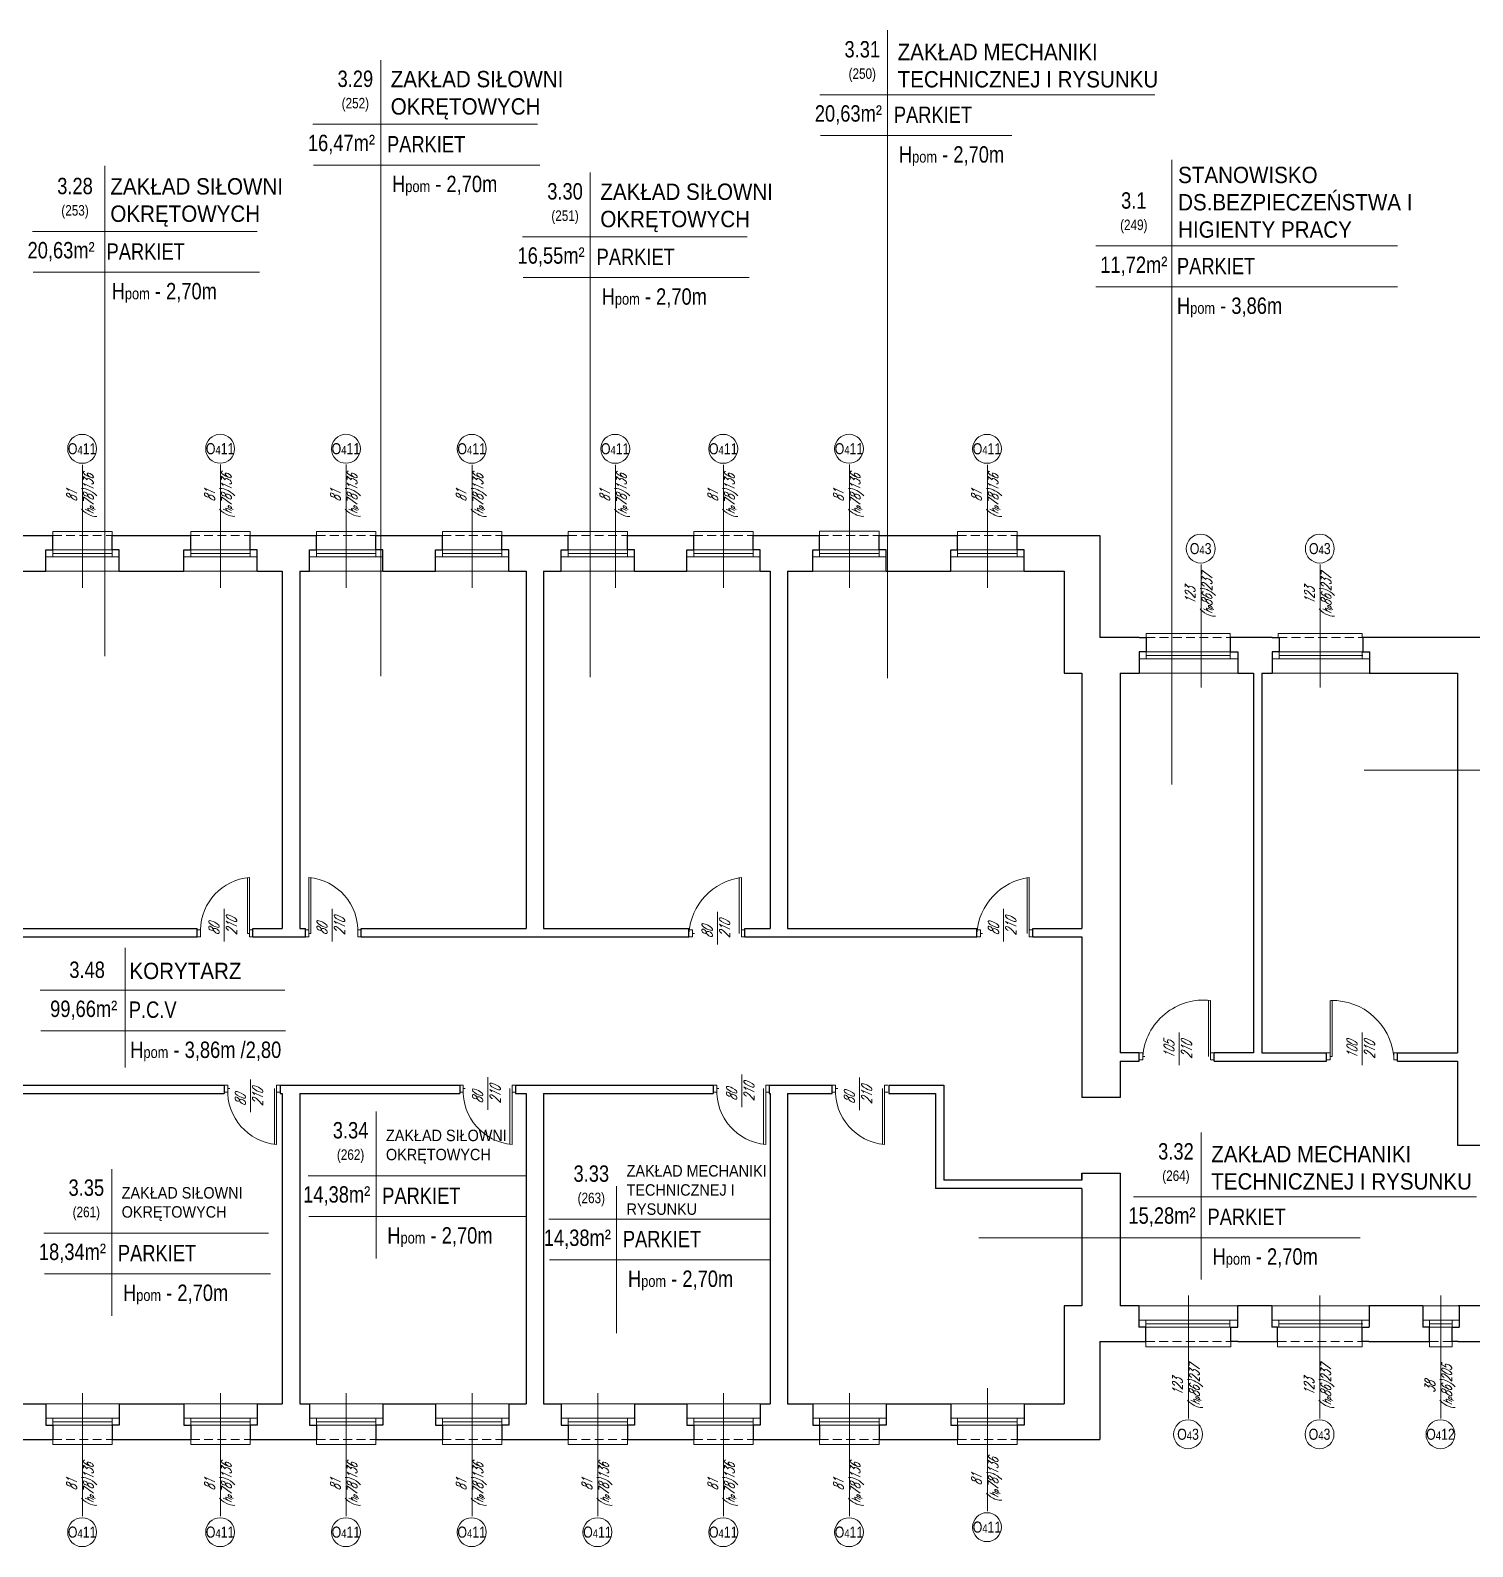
# Model space of a CAD drawing. Header units: millimetres. Extents: x -18485 to 40303, y -22087 to 35064.
# Drawn here: x 4075 to 6139, y -303 to 1866 of the extents above; entities that cross this region are included whole.
import ezdxf

# ---------------------------------------------------------------- set-up
doc = ezdxf.new("R2010")
doc.units = ezdxf.units.MM
doc.linetypes.add('DASHED', pattern=[19.05, 12.7, -6.35])
for name, color, linetype, lineweight in [('01 parter - ściany', 2, 'Continuous', 25), ('03-01_okna', 5, 'Continuous', 15), ('03_drzwi', 1, 'Continuous', 0), ('04-1_widok', 251, 'Continuous', 5), ('05-03_opis', 10, 'Continuous', 5)]:
    doc.layers.add(name, color=color, linetype=linetype, lineweight=lineweight)
doc.styles.add('ariel', font='arial.ttf', dxfattribs={"width": 0.8})
doc.styles.add('ariel_wym', font='simplex.shx', dxfattribs={"width": 0.65, "oblique": 25})

msp = doc.modelspace()

# ---------------------------------------------------------------- linework, layer by layer
at = {"layer": '01 parter - ściany'}
for p, q in [((3988.9, 1143.6), (4107.4, 1143.6)), ((4107.4, 1123.1), (4107.4, 1143.6)), ((4192.4, 1143.6), (4304.9, 1143.6)), ((4192.4, 1123.1), (4192.4, 1143.6)), ((4304.9, 1123.1), (4304.9, 1143.6)), ((4389.9, 1123.1), (4389.9, 1143.6)), ((4389.9, 1143.6), (4484.9, 1143.6)), ((4484.9, 1123.1), (4484.9, 1143.6)), ((4569.9, 1143.6), (4664.9, 1143.6)), ((4569.9, 1123.1), (4569.9, 1143.6)), ((4664.9, 1123.1), (4664.9, 1143.6)), ((4749.9, 1143.6), (4844.9, 1143.6)), ((4749.9, 1123.1), (4749.9, 1143.6)), ((4844.9, 1123.1), (4844.9, 1143.6)), ((4929.9, 1143.6), (5024.9, 1143.6)), ((4929.9, 1123.1), (4929.9, 1143.6)), ((5024.9, 1123.1), (5024.9, 1143.6)), ((5109.9, 1143.6), (5204.9, 1143.6)), ((5109.9, 1123.1), (5109.9, 1143.6)), ((5204.9, 1123.1), (5204.9, 1143.6)), ((5289.9, 1143.6), (5402.4, 1143.6)), ((5289.9, 1123.1), (5289.9, 1143.6)), ((5402.4, 1123.1), (5402.4, 1143.6)), ((5487.4, 1143.6), (5605.9, 1143.6)), ((5487.4, 1123.1), (5487.4, 1143.6)), ((5605.9, 1143.6), (5605.9, 997.6)), ((4097.4, 1092.6), (4097.4, 1123.1)), ((4097.4, 1123.1), (4107.4, 1123.1)), ((4202.4, 1123.1), (4192.4, 1123.1)), ((4202.4, 1092.6), (4202.4, 1123.1)), ((4294.9, 1092.6), (4294.9, 1123.1)), ((4294.9, 1123.1), (4304.9, 1123.1)), ((4399.9, 1123.1), (4389.9, 1123.1)), ((4399.9, 1092.6), (4399.9, 1123.1)), ((4474.9, 1092.6), (4474.9, 1123.1)), ((4474.9, 1123.1), (4484.9, 1123.1)), ((4579.9, 1123.1), (4569.9, 1123.1)), ((4579.9, 1092.6), (4579.9, 1123.1)), ((4654.9, 1092.6), (4654.9, 1123.1)), ((4654.9, 1123.1), (4664.9, 1123.1)), ((4759.9, 1123.1), (4749.9, 1123.1)), ((4759.9, 1092.6), (4759.9, 1123.1)), ((4834.9, 1092.6), (4834.9, 1123.1)), ((4834.9, 1123.1), (4844.9, 1123.1)), ((4939.9, 1123.1), (4929.9, 1123.1)), ((4939.9, 1092.6), (4939.9, 1123.1)), ((5014.9, 1092.6), (5014.9, 1123.1)), ((5014.9, 1123.1), (5024.9, 1123.1)), ((5119.9, 1123.1), (5109.9, 1123.1)), ((5119.9, 1092.6), (5119.9, 1123.1)), ((5194.9, 1092.6), (5194.9, 1123.1)), ((5194.9, 1123.1), (5204.9, 1123.1)), ((5299.9, 1123.1), (5289.9, 1123.1)), ((5299.9, 1092.6), (5299.9, 1123.1)), ((5392.4, 1092.6), (5392.4, 1123.1)), ((5392.4, 1123.1), (5402.4, 1123.1)), ((5497.4, 1123.1), (5487.4, 1123.1)), ((5497.4, 1092.6), (5497.4, 1123.1)), ((4039.9, 1092.6), (4097.4, 1092.6)), ((4202.4, 1092.6), (4294.9, 1092.6)), ((4399.9, 1092.6), (4435.9, 1092.6)), ((4435.9, 1092.6), (4435.9, 581.6)), ((4460.9, 1092.6), (4460.9, 581.6)), ((4460.9, 1092.6), (4474.9, 1092.6)), ((4579.9, 1092.6), (4654.9, 1092.6)), ((4759.9, 1092.6), (4784.9, 1092.6)), ((4784.9, 1092.6), (4784.9, 581.6)), ((4809.9, 1092.6), (4809.9, 581.6)), ((4809.9, 1092.6), (4834.9, 1092.6)), ((4939.9, 1092.6), (5014.9, 1092.6)), ((5119.9, 1092.6), (5133.9, 1092.6)), ((5133.9, 1092.6), (5133.9, 581.6)), ((5158.9, 1092.6), (5158.9, 581.6)), ((5158.9, 1092.6), (5194.9, 1092.6)), ((5299.9, 1092.6), (5392.4, 1092.6)), ((5497.4, 1092.6), (5554.9, 1092.6)), ((5554.9, 1092.6), (5554.9, 946.6)), ((5662.2, 997.6), (5605.9, 997.6)), ((5662.2, 977.1), (5662.2, 946.6)), ((5852.5, 997.6), (5803.5, 997.6)), ((5852.5, 977.1), (5852.5, 946.6)), ((6068.2, 997.6), (5991.2, 997.6)), ((5991.7, 977.1), (5991.7, 946.6)), ((6196.2, 997.6), (6068.2, 997.6)), ((5554.9, 946.6), (5579.9, 946.6)), ((5579.9, 946.6), (5579.9, 581.6)), ((5634.9, 946.6), (5662.2, 946.6)), ((5634.9, 946.6), (5634.9, 403.6)), ((5803.5, 946.6), (5825.9, 946.6)), ((5825.9, 946.6), (5825.9, 403.6)), ((5837.9, 946.6), (5837.9, 403.6)), ((5837.9, 946.6), (5852.5, 946.6)), ((5991.2, 946.6), (6068.2, 946.6)), ((6068.2, 946.6), (6117.9, 946.6)), ((6117.9, 946.6), (6117.9, 403.6)), ((4014.9, 581.6), (4313.9, 581.6)), ((4020.9, 569.6), (4313.9, 569.6)), ((4313.9, 569.6), (4313.9, 581.6)), ((4393.9, 581.6), (4435.9, 581.6)), ((4393.9, 569.6), (4393.9, 581.6)), ((4393.9, 569.6), (4468.9, 569.6)), ((4460.9, 581.6), (4468.9, 581.6)), ((4468.9, 569.6), (4468.9, 581.6)), ((4548.9, 581.6), (4784.9, 581.6)), ((4548.9, 569.6), (4548.9, 581.6)), ((4548.9, 569.6), (5017.9, 569.6)), ((4809.9, 581.6), (5017.9, 581.6)), ((5017.9, 569.6), (5017.9, 581.6)), ((5097.9, 581.6), (5133.9, 581.6)), ((5097.9, 569.6), (5097.9, 581.6)), ((5097.9, 569.6), (5429.9, 569.6)), ((5158.9, 581.6), (5429.9, 581.6)), ((5429.9, 569.6), (5429.9, 581.6)), ((5509.9, 581.6), (5579.9, 581.6)), ((5509.9, 569.6), (5509.9, 581.6)), ((5509.9, 569.6), (5579.9, 569.6)), ((5579.9, 569.6), (5579.9, 339.6)), ((5662.4, 403.6), (5634.9, 403.6)), ((5634.9, 391.6), (5662.4, 391.6)), ((5634.9, 391.6), (5634.9, 339.6)), ((5662.4, 391.6), (5662.4, 403.6)), ((5825.9, 403.6), (5769.4, 403.6)), ((5769.4, 391.6), (5769.4, 403.6)), ((5769.4, 391.6), (5930.4, 391.6)), ((5837.9, 403.6), (5930.4, 403.6)), ((5930.4, 391.6), (5930.4, 403.6)), ((6031.9, 403.6), (6117.9, 403.6)), ((6031.9, 391.6), (6031.9, 403.6)), ((6031.9, 391.6), (6117.9, 391.6)), ((6117.9, 391.6), (6117.9, 271.6)), ((3988.9, 357.6), (4352.7, 357.6)), ((4352.7, 357.6), (4352.7, 345.6)), ((4432.7, 357.6), (4689.7, 357.6)), ((4432.7, 357.6), (4432.7, 345.6)), ((4689.7, 357.6), (4689.7, 345.6)), ((4769.7, 357.6), (5052.7, 357.6)), ((4769.7, 357.6), (4769.7, 345.6)), ((5052.7, 357.6), (5052.7, 345.6)), ((5132.7, 357.6), (5222.7, 357.6)), ((5132.7, 357.6), (5132.7, 345.6)), ((5222.7, 345.6), (5222.7, 357.6)), ((5303.7, 357.6), (5382.7, 357.6)), ((5303.7, 357.6), (5303.7, 345.6)), ((5382.7, 357.6), (5382.7, 221.6)), ((4014.9, 345.6), (4352.7, 345.6)), ((4432.7, 345.6), (4435.9, 345.6)), ((4435.9, 345.6), (4435.9, -98.4)), ((4460.9, 345.6), (4689.7, 345.6)), ((4460.9, 345.6), (4460.9, -98.4)), ((4769.7, 345.6), (4784.9, 345.6)), ((4784.9, 345.6), (4784.9, -98.4)), ((4809.9, 345.6), (5052.7, 345.6)), ((4809.9, 345.6), (4809.9, -98.4)), ((5132.7, 345.6), (5133.9, 345.6)), ((5133.9, 345.6), (5133.9, -98.4)), ((5158.9, 345.6), (5159.1, 345.6)), ((5158.9, 345.6), (5222.7, 345.6)), ((5158.9, 345.6), (5158.9, -98.4)), ((5303.7, 345.6), (5370.7, 345.6)), ((5370.7, 345.6), (5370.7, 209.6)), ((5634.9, 339.6), (5579.9, 339.6)), ((6117.9, 271.6), (6345.9, 271.6)), ((5579.9, 221.6), (5382.7, 221.6)), ((5579.9, 231.6), (5579.9, 221.6)), ((5579.9, 221.6), (5579.9, 231.6)), ((5579.9, 231.6), (5634.9, 231.6)), ((5634.9, 231.6), (5634.9, 41.6)), ((5579.9, 209.6), (5370.7, 209.6)), ((5579.9, 209.6), (5579.9, 41.6)), ((5554.9, 41.6), (5554.9, -98.4)), ((5579.9, 41.6), (5554.9, 41.6)), ((5661.9, 41.6), (5634.9, 41.6)), ((5661.9, 41.6), (5661.9, 11.1)), ((5852.2, 41.6), (5803.2, 41.6)), ((5852.2, 41.6), (5852.2, 11.1)), ((6067.9, 41.6), (5990.9, 41.6)), ((5991.4, 41.6), (5991.4, 11.1)), ((6067.9, 41.6), (6067.9, 11.1)), ((6195.9, 41.6), (6118.9, 41.6)), ((6119.9, 41.6), (6119.9, 11.1)), ((5605.9, -9.4), (5661.9, -9.4)), ((5605.9, -9.4), (5605.9, -149.4)), ((5803.2, -9.4), (5852.2, -9.4)), ((5990.9, -9.4), (6067.9, -9.4)), ((6118.9, -9.4), (6195.9, -9.4)), ((4039.9, -98.4), (4097.4, -98.4)), ((4097.4, -98.4), (4097.4, -128.9)), ((4202.4, -98.4), (4294.9, -98.4)), ((4202.4, -98.4), (4202.4, -128.9)), ((4294.9, -98.4), (4294.9, -128.9)), ((4399.9, -98.4), (4399.9, -128.9)), ((4399.9, -98.4), (4435.9, -98.4)), ((4460.9, -98.4), (4474.9, -98.4)), ((4474.9, -98.4), (4474.9, -128.9)), ((4579.9, -98.4), (4654.9, -98.4)), ((4579.9, -98.4), (4579.9, -128.9)), ((4654.9, -98.4), (4654.9, -128.9)), ((4759.9, -98.4), (4784.9, -98.4)), ((4759.9, -98.4), (4759.9, -128.9)), ((4809.9, -98.4), (4834.9, -98.4)), ((4834.9, -98.4), (4834.9, -128.9)), ((4939.9, -98.4), (5014.9, -98.4)), ((4939.9, -98.4), (4939.9, -128.9)), ((5014.9, -98.4), (5014.9, -128.9)), ((5119.9, -98.4), (5133.9, -98.4)), ((5119.9, -98.4), (5119.9, -128.9)), ((5158.9, -98.4), (5194.9, -98.4)), ((5194.9, -98.4), (5194.9, -128.9)), ((5299.9, -98.4), (5392.4, -98.4)), ((5299.9, -98.4), (5299.9, -128.9)), ((5392.4, -98.4), (5392.4, -128.9)), ((5497.4, -98.4), (5554.9, -98.4)), ((5497.4, -98.4), (5497.4, -128.9)), ((4097.4, -128.9), (4107.4, -128.9)), ((4107.4, -128.9), (4107.4, -149.4)), ((4202.4, -128.9), (4192.4, -128.9)), ((4192.4, -128.9), (4192.4, -149.4)), ((4294.9, -128.9), (4304.9, -128.9)), ((4304.9, -128.9), (4304.9, -149.4)), ((4399.9, -128.9), (4389.9, -128.9)), ((4389.9, -128.9), (4389.9, -149.4)), ((4474.9, -128.9), (4484.9, -128.9)), ((4484.9, -128.9), (4484.9, -149.4)), ((4579.9, -128.9), (4569.9, -128.9)), ((4569.9, -128.9), (4569.9, -149.4)), ((4654.9, -128.9), (4664.9, -128.9)), ((4664.9, -128.9), (4664.9, -149.4)), ((4759.9, -128.9), (4749.9, -128.9)), ((4749.9, -128.9), (4749.9, -149.4)), ((4834.9, -128.9), (4844.9, -128.9)), ((4844.9, -128.9), (4844.9, -149.4)), ((4939.9, -128.9), (4929.9, -128.9)), ((4929.9, -128.9), (4929.9, -149.4)), ((5014.9, -128.9), (5024.9, -128.9)), ((5024.9, -128.9), (5024.9, -149.4)), ((5119.9, -128.9), (5109.9, -128.9)), ((5109.9, -128.9), (5109.9, -149.4)), ((5194.9, -128.9), (5204.9, -128.9)), ((5204.9, -128.9), (5204.9, -149.4)), ((5299.9, -128.9), (5289.9, -128.9)), ((5289.9, -128.9), (5289.9, -149.4)), ((5392.4, -128.9), (5402.4, -128.9)), ((5402.4, -128.9), (5402.4, -149.4)), ((5497.4, -128.9), (5487.4, -128.9)), ((5487.4, -128.9), (5487.4, -149.4)), ((3988.9, -149.4), (4107.4, -149.4)), ((4192.4, -149.4), (4304.9, -149.4)), ((4389.9, -149.4), (4484.9, -149.4)), ((4569.9, -149.4), (4664.9, -149.4)), ((4749.9, -149.4), (4844.9, -149.4)), ((4929.9, -149.4), (5024.9, -149.4)), ((5109.9, -149.4), (5204.9, -149.4)), ((5289.9, -149.4), (5402.4, -149.4)), ((5487.4, -149.4), (5605.9, -149.4))]:
    msp.add_line(p, q, dxfattribs=at)
for points in [[(5662.2, 997.6), (5672.2, 997.6), (5672.2, 977.1), (5662.2, 977.1)], [(5803.5, 997.6), (5792.2, 997.6), (5792.2, 977.1), (5803.5, 977.1), (5803.5, 946.6)], [(5852.5, 997.6), (5862.5, 997.6), (5862.5, 977.1), (5852.5, 977.1)], [(5992.5, 997.6), (5982.5, 997.6), (5982.5, 977.1), (5992.5, 977.1)], [(5803.2, -9.4), (5793.2, -9.4), (5793.2, 11.1), (5803.2, 11.1), (5803.2, 41.6)], [(5661.9, -9.4), (5671.9, -9.4), (5671.9, 11.1), (5661.9, 11.1)], [(5852.2, -9.4), (5860.1, -9.4), (5860.1, 11.1), (5852.2, 11.1)], [(5990.9, -9.4), (5981.4, -9.4), (5981.4, 11.1), (5990.9, 11.1)], [(6067.9, -9.4), (6077.9, -9.4), (6077.9, 11.1), (6067.9, 11.1)], [(6118.9, -9.4), (6109.9, -9.4), (6109.9, 11.1), (6119.9, 11.1)]]:
    msp.add_lwpolyline(points, dxfattribs=at)
at = {"layer": '03-01_okna', "linetype": 'DASHED'}
for p, q in [((4107.4, 1143.6), (4192.4, 1143.6)), ((4304.9, 1143.6), (4389.9, 1143.6)), ((4484.9, 1143.6), (4569.9, 1143.6)), ((4664.9, 1143.6), (4749.9, 1143.6)), ((4844.9, 1143.6), (4929.9, 1143.6)), ((5024.9, 1143.6), (5109.9, 1143.6)), ((5204.9, 1143.7), (5289.9, 1143.7)), ((5402.4, 1143.6), (5487.4, 1143.6)), ((5672.2, 997.6), (5792.2, 997.6)), ((5861.2, 997.6), (5981.2, 997.6)), ((5671.9, -9.4), (5793.2, -9.4)), ((5860.1, -9.4), (5981.4, -9.4)), ((6077.9, -9.4), (6109.9, -9.4)), ((4107.4, -149.4), (4192.4, -149.4)), ((4304.9, -149.4), (4389.9, -149.4)), ((4484.9, -149.4), (4569.9, -149.4)), ((4664.9, -149.4), (4749.9, -149.4)), ((4844.9, -149.4), (4929.9, -149.4)), ((5024.9, -149.4), (5109.9, -149.4)), ((5204.9, -149.4), (5289.9, -149.4)), ((5402.4, -149.4), (5487.4, -149.4))]:
    msp.add_line(p, q, dxfattribs=at)
at = {"layer": '03-01_okna', "linetype": 'Continuous', "lineweight": 0}
for p, q in [((4097.4, 1123.1), (4202.4, 1123.1)), ((4097.4, 1113.1), (4202.4, 1113.1)), ((4107.4, 1113.1), (4107.4, 1123.1)), ((4107.4, 1118.1), (4192.4, 1118.1)), ((4192.4, 1113.1), (4192.4, 1123.1)), ((4294.9, 1123.1), (4392.4, 1123.1)), ((4294.9, 1123.1), (4399.9, 1123.1)), ((4294.9, 1113.1), (4399.9, 1113.1)), ((4304.9, 1113.1), (4304.9, 1123.1)), ((4304.9, 1118.1), (4389.9, 1118.1)), ((4389.9, 1113.1), (4389.9, 1123.1)), ((4474.9, 1123.1), (4572.4, 1123.1)), ((4474.9, 1123.1), (4579.9, 1123.1)), ((4474.9, 1113.1), (4579.9, 1113.1)), ((4484.9, 1113.1), (4484.9, 1123.1)), ((4484.9, 1118.1), (4569.9, 1118.1)), ((4569.9, 1113.1), (4569.9, 1123.1)), ((4654.9, 1123.1), (4752.4, 1123.1)), ((4654.9, 1123.1), (4759.9, 1123.1)), ((4654.9, 1113.1), (4759.9, 1113.1)), ((4664.9, 1113.1), (4664.9, 1123.1)), ((4664.9, 1118.1), (4749.9, 1118.1)), ((4749.9, 1113.1), (4749.9, 1123.1)), ((4834.9, 1123.1), (4932.4, 1123.1)), ((4834.9, 1123.1), (4939.9, 1123.1)), ((4834.9, 1113.1), (4939.9, 1113.1)), ((4844.9, 1113.1), (4844.9, 1123.1)), ((4844.9, 1118.1), (4929.9, 1118.1)), ((4929.9, 1113.1), (4929.9, 1123.1)), ((5014.9, 1123.1), (5112.4, 1123.1)), ((5014.9, 1123.1), (5119.9, 1123.1)), ((5014.9, 1113.1), (5119.9, 1113.1)), ((5024.9, 1113.1), (5024.9, 1123.1)), ((5024.9, 1118.1), (5109.9, 1118.1)), ((5109.9, 1113.1), (5109.9, 1123.1)), ((5194.9, 1123.1), (5299.9, 1123.2)), ((5194.9, 1113.1), (5299.9, 1113.1)), ((5204.9, 1113.1), (5204.9, 1123.1)), ((5204.9, 1118.1), (5289.9, 1118.1)), ((5289.9, 1113.1), (5289.9, 1123.1)), ((5392.4, 1123.1), (5497.4, 1123.1)), ((5392.4, 1113.1), (5497.4, 1113.1)), ((5402.4, 1113.1), (5402.4, 1123.1)), ((5402.4, 1118.1), (5487.4, 1118.1)), ((5487.4, 1113.1), (5487.4, 1123.1)), ((5662.2, 977.1), (5803.5, 977.1)), ((5672.2, 967.1), (5672.2, 977.1)), ((5792.2, 967.1), (5792.2, 977.1)), ((5852.5, 977.1), (5991.7, 977.1)), ((5862.5, 967.1), (5862.5, 977.1)), ((5981.2, 967.1), (5981.2, 977.1)), ((5662.2, 967.1), (5803.5, 967.1)), ((5662.2, 967.1), (5672.2, 967.1)), ((5672.2, 972.1), (5792.2, 972.1)), ((5802.2, 967.1), (5792.2, 967.1)), ((5852.5, 967.1), (5991.7, 967.1)), ((5852.5, 967.1), (5862.5, 967.1)), ((5862.5, 972.1), (5982.5, 972.1)), ((5991.2, 967.1), (5981.2, 967.1)), ((5661.9, 21.1), (5803.2, 21.1)), ((5661.9, 11.1), (5803.2, 11.1)), ((5661.9, 11.1), (5671.9, 11.1)), ((5671.9, 11.1), (5671.9, 21.1)), ((5671.9, 16.1), (5791.9, 16.1)), ((5791.9, 11.1), (5791.9, 21.1)), ((5801.9, 11.1), (5791.9, 11.1)), ((5852.2, 21.1), (5991.4, 21.1)), ((5852.2, 11.1), (5991.4, 11.1)), ((5852.2, 11.1), (5862.2, 11.1)), ((5862.2, 11.1), (5862.2, 21.1)), ((5862.2, 16.1), (5982.2, 16.1)), ((5980.9, 11.1), (5980.9, 21.1)), ((5990.9, 11.1), (5980.9, 11.1)), ((6067.9, 21.1), (6119.9, 21.1)), ((6067.9, 11.1), (6119.9, 11.1)), ((6067.9, 11.1), (6077.9, 11.1)), ((6077.9, 11.1), (6077.9, 21.1)), ((6077.9, 16.1), (6109.9, 16.1)), ((6109.9, 11.1), (6109.9, 21.1)), ((6119.9, 11.1), (6109.9, 11.1)), ((5497.4, -98.4), (5392.4, -98.4)), ((4097.4, -118.9), (4202.4, -118.9)), ((4097.4, -128.9), (4194.9, -128.9)), ((4097.4, -128.9), (4202.4, -128.9)), ((4107.4, -118.9), (4107.4, -128.9)), ((4107.4, -123.9), (4192.4, -123.9)), ((4192.4, -118.9), (4192.4, -128.9)), ((4294.9, -118.9), (4399.9, -118.9)), ((4294.9, -128.9), (4392.4, -128.9)), ((4294.9, -128.9), (4399.9, -128.9)), ((4304.9, -118.9), (4304.9, -128.9)), ((4304.9, -123.9), (4389.9, -123.9)), ((4389.9, -118.9), (4389.9, -128.9)), ((4474.9, -118.9), (4579.9, -118.9)), ((4474.9, -128.9), (4572.4, -128.9)), ((4474.9, -128.9), (4579.9, -128.9)), ((4484.9, -118.9), (4484.9, -128.9)), ((4484.9, -123.9), (4569.9, -123.9)), ((4569.9, -118.9), (4569.9, -128.9)), ((4654.9, -118.9), (4759.9, -118.9)), ((4654.9, -128.9), (4752.4, -128.9)), ((4654.9, -128.9), (4759.9, -128.9)), ((4664.9, -118.9), (4664.9, -128.9)), ((4664.9, -123.9), (4749.9, -123.9)), ((4749.9, -118.9), (4749.9, -128.9)), ((4834.9, -118.9), (4939.9, -118.9)), ((4834.9, -128.9), (4932.4, -128.9)), ((4834.9, -128.9), (4939.9, -128.9)), ((4844.9, -118.9), (4844.9, -128.9)), ((4844.9, -123.9), (4929.9, -123.9)), ((4929.9, -118.9), (4929.9, -128.9)), ((5014.9, -118.9), (5119.9, -118.9)), ((5014.9, -128.9), (5112.4, -128.9)), ((5014.9, -128.9), (5119.9, -128.9)), ((5024.9, -118.9), (5024.9, -128.9)), ((5024.9, -123.9), (5109.9, -123.9)), ((5109.9, -118.9), (5109.9, -128.9)), ((5194.9, -118.9), (5299.9, -118.9)), ((5194.9, -128.9), (5292.4, -128.9)), ((5194.9, -128.9), (5299.9, -128.9)), ((5204.9, -118.9), (5204.9, -128.9)), ((5204.9, -123.9), (5289.9, -123.9)), ((5289.9, -118.9), (5289.9, -128.9)), ((5392.4, -118.9), (5497.4, -118.9)), ((5392.4, -128.9), (5489.9, -128.9)), ((5392.4, -128.9), (5497.4, -128.9)), ((5402.4, -118.9), (5402.4, -128.9)), ((5402.4, -123.9), (5487.4, -123.9)), ((5487.4, -118.9), (5487.4, -128.9))]:
    msp.add_line(p, q, dxfattribs=at)
for points in [[(5289.9, 1143.7), (5289.9, 1149.7), (5204.9, 1149.7), (5204.9, 1143.7)], [(4192.4, 1143.6), (4192.4, 1149.6), (4107.4, 1149.6), (4107.4, 1143.6)], [(4389.9, 1143.6), (4389.9, 1149.6), (4304.9, 1149.6), (4304.9, 1143.6)], [(4569.9, 1143.6), (4569.9, 1149.6), (4484.9, 1149.6), (4484.9, 1143.6)], [(4749.9, 1143.6), (4749.9, 1149.6), (4664.9, 1149.6), (4664.9, 1143.6)], [(4929.9, 1143.6), (4929.9, 1149.6), (4844.9, 1149.6), (4844.9, 1143.6)], [(5109.9, 1143.6), (5109.9, 1149.6), (5024.9, 1149.6), (5024.9, 1143.6)], [(5487.4, 1143.6), (5487.4, 1149.6), (5402.4, 1149.6), (5402.4, 1143.6)], [(5792.2, 997.6), (5792.2, 1003.6), (5672.2, 1003.6), (5672.2, 997.6)], [(5981.2, 997.6), (5981.2, 1003.6), (5861.2, 1003.6), (5861.2, 997.6)], [(5671.9, -9.4), (5671.9, -16.7), (5793.2, -16.7), (5793.2, -9.4)], [(5860.1, -9.4), (5860.1, -16.7), (5981.4, -16.7), (5981.4, -9.4)], [(6077.9, -9.4), (6077.9, -16.7), (6109.9, -16.7), (6109.9, -9.4)], [(4107.4, -149.4), (4107.4, -156.7), (4192.4, -156.7), (4192.4, -149.4)], [(4304.9, -149.4), (4304.9, -156.7), (4389.9, -156.7), (4389.9, -149.4)], [(4484.9, -149.4), (4484.9, -156.7), (4569.9, -156.7), (4569.9, -149.4)], [(4664.9, -149.4), (4664.9, -156.7), (4749.9, -156.7), (4749.9, -149.4)], [(4844.9, -149.4), (4844.9, -156.7), (4929.9, -156.7), (4929.9, -149.4)], [(5024.9, -149.4), (5024.9, -156.7), (5109.9, -156.7), (5109.9, -149.4)], [(5204.9, -149.4), (5204.9, -156.7), (5289.9, -156.7), (5289.9, -149.4)], [(5402.4, -149.4), (5402.4, -156.7), (5487.4, -156.7), (5487.4, -149.4)]]:
    msp.add_lwpolyline(points, dxfattribs=at)
at = {"layer": '03_drzwi'}
for p, q in [((4385.9, 574.6), (4385.9, 654.6)), ((4388.9, 574.6), (4388.9, 654.6)), ((4388.9, 574.6), (4388.9, 654.6)), ((4473.9, 574.6), (4473.9, 654.6)), ((4476.9, 574.6), (4476.8, 654.6)), ((5089.9, 574.6), (5089.9, 654.6)), ((5092.9, 574.6), (5092.9, 654.6)), ((5092.9, 574.6), (5092.9, 654.6)), ((5501.9, 574.6), (5501.9, 654.6)), ((5504.9, 574.6), (5504.9, 654.6)), ((5504.9, 574.6), (5504.9, 654.6)), ((4352.8, 563), (4352.8, 609.7)), ((4507.4, 563), (4507.4, 609.7)), ((5468.2, 562.9), (5468.2, 609.5)), ((5058.7, 558.8), (5058.7, 605.4)), ((4318.9, 579.6), (4313.9, 579.6)), ((4313.9, 569.6), (4318.9, 569.6)), ((4318.9, 569.6), (4318.9, 579.6)), ((4388.9, 574.6), (4385.9, 574.6)), ((4393.9, 579.6), (4388.9, 579.6)), ((4388.9, 579.6), (4388.9, 569.6)), ((4388.9, 569.6), (4393.9, 569.6)), ((4473.9, 579.6), (4468.9, 579.6)), ((4468.9, 569.6), (4473.9, 569.6)), ((4473.9, 569.6), (4473.9, 579.6)), ((4476.9, 574.6), (4473.9, 574.6)), ((4548.9, 579.6), (4543.9, 579.6)), ((4543.9, 579.6), (4543.9, 569.6)), ((4543.9, 569.6), (4548.9, 569.6)), ((5022.9, 579.6), (5017.9, 579.6)), ((5017.9, 569.6), (5022.9, 569.6)), ((5022.9, 569.6), (5022.9, 579.6)), ((5025.9, 574.6), (5022.9, 574.6)), ((5097.9, 579.6), (5092.9, 579.6)), ((5092.9, 579.6), (5092.9, 569.6)), ((5092.9, 569.6), (5097.9, 569.6)), ((5434.9, 579.6), (5429.9, 579.6)), ((5429.9, 569.6), (5434.9, 569.6)), ((5434.9, 569.6), (5434.9, 579.6)), ((5437.9, 574.6), (5434.9, 574.6)), ((5509.9, 579.6), (5504.9, 579.6)), ((5504.9, 579.6), (5504.9, 569.6)), ((5504.9, 569.6), (5509.9, 569.6)), ((5761.4, 398.6), (5761.4, 478.6)), ((5764.4, 398.6), (5764.4, 478.6)), ((5764.4, 398.6), (5764.4, 478.6)), ((5935.4, 398.6), (5935.4, 478.6)), ((5935.4, 398.6), (5935.4, 478.6)), ((5938.4, 398.6), (5938.4, 478.6)), ((5719.6, 386.2), (5719.6, 432.9)), ((5981.4, 386.2), (5981.4, 432.9)), ((5667.4, 403.6), (5662.4, 403.6)), ((5662.4, 393.6), (5667.4, 393.6)), ((5667.4, 393.6), (5667.4, 403.6)), ((5670.4, 398.6), (5667.4, 398.6)), ((5769.4, 403.6), (5764.4, 403.6)), ((5764.4, 403.6), (5764.4, 393.6)), ((5764.4, 393.6), (5769.4, 393.6)), ((5935.4, 403.6), (5930.4, 403.6)), ((5930.4, 393.6), (5935.4, 393.6)), ((5935.4, 393.6), (5935.4, 403.6)), ((5938.4, 398.6), (5935.4, 398.6)), ((6031.9, 403.6), (6026.5, 403.6)), ((6026.5, 403.6), (6026.5, 393.6)), ((6026.5, 393.6), (6031.9, 393.6)), ((4730, 322.3), (4730, 368.9)), ((5093.6, 326), (5093.6, 372.6)), ((4352.7, 357.6), (4357.7, 357.6)), ((4357.7, 347.6), (4352.7, 347.6)), ((4357.7, 357.6), (4357.7, 347.6)), ((4360.7, 352.6), (4357.7, 352.6)), ((4390.3, 318.7), (4390.3, 365.4)), ((4424.7, 352.6), (4424.7, 272.6)), ((4427.7, 347.6), (4427.7, 357.6)), ((4427.7, 357.6), (4432.7, 357.6)), ((4427.7, 352.6), (4427.7, 272.6)), ((4427.7, 352.6), (4427.7, 272.6)), ((4432.7, 347.6), (4427.7, 347.6)), ((4689.7, 357.6), (4694.7, 357.6)), ((4694.7, 347.6), (4689.7, 347.6)), ((4694.7, 357.6), (4694.7, 347.6)), ((4697.7, 352.6), (4694.7, 352.6)), ((4761.7, 352.6), (4761.7, 272.6)), ((4764.7, 347.6), (4764.7, 357.6)), ((4764.7, 357.6), (4769.7, 357.6)), ((4764.7, 352.6), (4764.7, 272.6)), ((4764.7, 352.6), (4764.7, 272.6)), ((4769.7, 347.6), (4764.7, 347.6)), ((5052.7, 357.6), (5057.7, 357.6)), ((5057.7, 347.6), (5052.7, 347.6)), ((5057.7, 357.6), (5057.7, 347.6)), ((5060.7, 352.6), (5057.7, 352.6)), ((5124.7, 352.6), (5124.7, 272.6)), ((5127.7, 347.6), (5127.7, 357.6)), ((5127.7, 357.6), (5132.7, 357.6)), ((5127.7, 352.6), (5127.7, 272.6)), ((5127.7, 352.6), (5127.7, 272.6)), ((5132.7, 347.6), (5127.7, 347.6)), ((5222.7, 357.6), (5227.7, 357.6)), ((5227.7, 347.6), (5222.7, 347.6)), ((5227.7, 357.6), (5227.7, 347.6)), ((5230.7, 352.6), (5227.7, 352.6)), ((5262, 321.6), (5262, 368.2)), ((5294.7, 352.6), (5294.7, 272.6)), ((5297.7, 347.6), (5297.7, 357.6)), ((5297.7, 357.6), (5302.7, 357.6)), ((5297.7, 352.6), (5297.7, 272.6)), ((5297.7, 352.6), (5297.7, 272.6)), ((5302.7, 347.6), (5297.7, 347.6))]:
    msp.add_line(p, q, dxfattribs=at)
for centre, radius, start, end in [((4395.6, 578.2), 76.8, 95.037, 178.9128), ((4467.1, 578), 76.9, 357.4467, 84.9251), ((5104.6, 568.4), 87, 97.7707, 175.9245), ((5516.6, 568.4), 87, 97.7707, 175.9245), ((5754.5, 391.8), 87.4, 83.5022, 175.5255), ((5938.4, 390.1), 88.5, 5.5165, 91.3727), ((4434.5, 349.2), 76.9, 177.4467, 264.9251), ((4771.5, 349.2), 76.9, 177.4467, 264.9251), ((5134.5, 349.2), 76.9, 177.4467, 264.9251), ((5304.5, 349.2), 76.9, 177.4467, 264.9251)]:
    msp.add_arc(centre, radius, start, end, dxfattribs=at)
at = {"layer": '04-1_widok'}
for p, q in [((4202.4, 1092.6), (4097.4, 1092.6)), ((4399.9, 1092.6), (4294.9, 1092.6)), ((4579.9, 1092.6), (4474.9, 1092.6)), ((4759.9, 1092.6), (4654.9, 1092.6)), ((4939.9, 1092.6), (4834.9, 1092.6)), ((5119.9, 1092.6), (5014.9, 1092.6)), ((5299.9, 1092.6), (5194.9, 1092.6)), ((5497.4, 1092.6), (5392.4, 1092.6)), ((5662.2, 946.6), (5803.5, 946.6)), ((5851.2, 946.6), (5991.2, 946.6)), ((5661.9, 41.6), (5803.2, 41.6)), ((5850.9, 41.6), (5990.9, 41.6)), ((6067.9, 41.6), (6119.9, 41.6)), ((4202.4, -98.4), (4097.4, -98.4)), ((4399.9, -98.4), (4294.9, -98.4)), ((4579.9, -98.4), (4474.9, -98.4)), ((4759.9, -98.4), (4654.9, -98.4)), ((4939.9, -98.4), (4834.9, -98.4)), ((5119.9, -98.4), (5014.9, -98.4)), ((5299.9, -98.4), (5194.9, -98.4))]:
    msp.add_line(p, q, dxfattribs=at)
at = {"layer": '05-03_opis'}
for p, q in [((5302, 1866.4), (5302, 939.8)), ((4577, 1823.7), (4577, 942.6)), ((5205.1, 1774.2), (5684.4, 1774.2)), ((4479.7, 1732), (4801.3, 1732)), ((5205.9, 1715.9), (5479.9, 1715.9)), ((4182.1, 1672.5), (4182.1, 971)), ((4480.4, 1673.7), (4804.2, 1673.7)), ((5709, 1681.3), (5709, 787.4)), ((4876.5, 1663.1), (4876.5, 940.9)), ((4078.4, 1578.6), (4400.1, 1578.6)), ((4779.7, 1571), (5101.3, 1571)), ((5600, 1557.9), (6031.7, 1557.9)), ((4079.2, 1520.2), (4403, 1520.2)), ((4780.4, 1512.6), (5104.2, 1512.6)), ((5600, 1499.5), (6031.7, 1499.5)), ((5984, 808.2), (6623.7, 808.2)), ((4211, 554.1), (4211, 382.9)), ((4089.2, 493.4), (4439.3, 493.4)), ((4090.3, 435), (4440.4, 435)), ((4570.2, 319.6), (4570.2, 109.4)), ((5750.8, 289.8), (5750.8, 79.7)), ((4191.9, 237.5), (4191.9, 27.3)), ((4472.8, 227.9), (4784.9, 227.9)), ((4914.1, 213), (4914.1, 2.8)), ((5654, 197.7), (6145.1, 197.7)), ((4473.6, 169.5), (4784.9, 169.5)), ((4817.3, 165.9), (5133.9, 165.9)), ((4094.6, 145.8), (4416.3, 145.8)), ((5432.6, 139.3), (5978.5, 139.3)), ((4095.4, 87.4), (4419.2, 87.4)), ((4818.1, 107.6), (5133.9, 107.6))]:
    msp.add_line(p, q, dxfattribs=at)
at = {"layer": '05-03_opis', "lineweight": 0}
for p, q in [((4149.9, 1069), (4149.9, 1245)), ((4347.4, 1069.1), (4347.4, 1245.1)), ((4527.4, 1069.1), (4527.4, 1245.1)), ((4707.4, 1069), (4707.4, 1245)), ((4912.8, 1069), (4912.8, 1245)), ((5067.4, 1069), (5067.4, 1245)), ((5247.4, 1069.1), (5247.4, 1245.1)), ((5444.9, 1069), (5444.9, 1245)), ((5750.7, 926.2), (5750.7, 1102.2)), ((5921.2, 926.2), (5921.2, 1102.2)), ((5732.6, 56.7), (5732.6, -119.3)), ((5920.8, 56.7), (5920.8, -119.3)), ((6093.9, 56.7), (6093.9, -119.3)), ((4149.9, -83.3), (4149.9, -259.3)), ((4347.4, -83.3), (4347.4, -259.3)), ((4527.4, -83.3), (4527.4, -259.3)), ((4707.4, -83.3), (4707.4, -259.3)), ((4887.4, -83.3), (4887.4, -259.3)), ((5067.4, -83.3), (5067.4, -259.3)), ((5247.4, -83.3), (5247.4, -259.3)), ((5444.9, -76.1), (5444.9, -252.1))]:
    msp.add_line(p, q, dxfattribs=at)
for centre in [(4149.4, 1267.7), (4346.9, 1267.8), (4526.9, 1267.8), (4706.9, 1267.7), (4912.3, 1267.7), (5066.9, 1267.7), (5246.9, 1267.8), (5444.4, 1267.7), (5750.2, 1124.9), (5920.7, 1124.9), (5732.1, -142), (5920.3, -142), (6093.4, -142), (5444.4, -274.8), (4149.4, -282), (4346.9, -282), (4526.9, -282), (4706.9, -282), (4886.9, -282), (5066.9, -282), (5246.9, -282)]:
    msp.add_circle(centre, 20.7, dxfattribs=at)

# ---------------------------------------------------------------- texts
at = {"layer": '03_drzwi', "char_height": 15, "width": 160.59, "attachment_point": 7, "rotation": 90, "style": 'ariel_wym'}
for s, insert in [('80\\P210', (4370.7, 572)), ('80\\P210', (4525.3, 572)), ('80\\P210', (5076.5, 567.7)), ('80\\P210', (5486.1, 571.8)), ('105\\P210', (5737.5, 395.2)), ('100\\P210', (5999.3, 395.2)), ('80\\P210', (4408.2, 327.6)), ('80\\P210', (4747.9, 331.2)), ('80\\P210', (5111.4, 334.9)), ('80\\P210', (5279.8, 330.5))]:
    msp.add_mtext(s, dxfattribs=dict(at, insert=insert))
at = {"layer": '05-03_opis', "style": 'ariel'}
for s, insert, char_height, width, attachment_point in [('{\\fArial|b0|i0|c238|p34;3.31\\P\\H0.6404x;(250)}', (5265.9, 1821.7), 23.423, 108.913, 5), ('\\W0.9;{\\fArial|b0|i0|c238|p34;ZAKŁAD MECHANIKI TECHNICZNEJ I RYSUNKU}', (5316.5, 1815.7), 23.423, 457.277, 4), ('{\\fArial|b0|i0|c238|p34;3.29\\P\\H0.6404x;(252)}', (4540.4, 1779.5), 23.423, 108.913, 5), ('\\W0.9;{\\fArial|b0|i0|c238|p34;ZAKŁAD SIŁOWNI\\POKRĘTOWYCH}', (4591, 1773.5), 23.423, 356.637, 4), ('{\\fArial|b0|i0|c238|p34;20,63m²}', (5246, 1745.3), 23.423, 108.913, 5), ('{\\fArial|b0|i0|c238|p34;PARKIET}', (5311.1, 1745.6), 23.423, 322.789, 4), ('{\\fArial|b0|i0|c238|p34;16,47m²}', (4520.5, 1703.1), 23.423, 108.913, 5), ('{\\fArial|b0|i0|c238|p34;PARKIET}', (4585.7, 1703.4), 23.423, 322.789, 4), ('{\\fArial|b0|i0|c238|p34; H\\H0.7x;pom\\H1.429x; - 2,70m}', (5311.1, 1686.4), 23.423, 322.789, 4), ('\\W0.9;{\\fArial|b0|i0|c238|p34;STANOWISKO DS.BEZPIECZEŃSTWA I HIGIENTY PRACY}', (5717.9, 1620.3), 23.423, 356.637, 4), ('{\\fArial|b0|i0|c238|p34;3.28\\P\\H0.6404x;(253)}', (4139.2, 1626.1), 23.423, 108.913, 5), ('\\W0.9;{\\fArial|b0|i0|c238|p34;ZAKŁAD SIŁOWNI\\POKRĘTOWYCH}', (4189.8, 1620.1), 23.423, 356.637, 4), ('{\\fArial|b0|i0|c238|p34; H\\H0.7x;pom\\H1.429x; - 2,70m}', (4585.7, 1644.2), 23.423, 322.789, 4), ('{\\fArial|b0|i0|c238|p34;3.30\\P\\H0.6404x;(251)}', (4840.5, 1618.5), 23.423, 108.913, 5), ('\\W0.9;{\\fArial|b0|i0|c238|p34;ZAKŁAD SIŁOWNI\\POKRĘTOWYCH}', (4891, 1612.4), 23.423, 356.637, 4), ('{\\fArial|b0|i0|c238|p34;3.1\\P\\H0.6404x;(249)}', (5654.5, 1605.4), 23.423, 108.913, 5), ('{\\fArial|b0|i0|c238|p34;20,63m²}', (4119.3, 1549.7), 23.423, 108.913, 5), ('{\\fArial|b0|i0|c238|p34;PARKIET}', (4184.4, 1550), 23.423, 322.789, 4), ('{\\fArial|b0|i0|c238|p34;16,55m²}', (4820.5, 1542.1), 23.423, 108.913, 5), ('{\\fArial|b0|i0|c238|p34;PARKIET}', (4885.7, 1542.3), 23.423, 322.789, 4), ('{\\fArial|b0|i0|c238|p34;11,72m²}', (5654.5, 1528.9), 23.423, 108.913, 5), (' PARKIET', (5709, 1529.2), 23.42, 322.789, 4), ('{\\fArial|b0|i0|c238|p34; H\\H0.7x;pom\\H1.429x; - 2,70m}', (4184.4, 1490.8), 23.423, 322.789, 4), ('{\\fArial|b0|i0|c238|p34; H\\H0.7x;pom\\H1.429x; - 2,70m}', (4885.7, 1483.1), 23.423, 322.789, 4), ('{\\fArial|b0|i0|c238|p34; H\\H0.7x;pom\\H1.429x; - 3,86m}', (5709, 1470), 23.423, 322.789, 4), ('{\\fArial|b0|i0|c238|p34;3.48}', (4156.5, 522.4), 23.423, 108.913, 5), ('\\W0.9;{\\fArial|b0|i0|c238|p34;KORYTARZ}', (4217.1, 520.7), 23.423, 356.637, 4), ('{\\fArial|b0|i0|c238|p34;99,66m²}', (4151.6, 464.5), 23.423, 108.913, 5), ('{\\fArial|b0|i0|c238|p34;P.C.V}', (4216.2, 465.3), 23.423, 322.789, 4), ('{\\fArial|b0|i0|c238|p34; H\\H0.7x;pom\\H1.429x; - 3,86m /2,80}', (4211, 405.6), 23.423, 322.789, 4), ('{\\fArial|b0|i0|c238|p34;3.34\\P\\H0.6404x;(262)}', (4533.6, 275.4), 23.423, 108.913, 5), ('\\W0.9;{\\fArial|b0|i0|c238|p34;ZAKŁAD SIŁOWNI\\POKRĘTOWYCH}', (4584.2, 269.4), 16.396, 249.646, 4), ('{\\fArial|b0|i0|c238|p34;3.32\\P\\H0.6404x;(264)}', (5714.8, 245.2), 23.423, 108.913, 5), ('\\W0.9;{\\fArial|b0|i0|c238|p34;ZAKŁAD MECHANIKI TECHNICZNEJ I RYSUNKU}', (5765.3, 239.2), 23.423, 457.277, 4), ('{\\fArial|b0|i0|c238|p34;3.33\\P\\H0.6404x;(263)}', (4878.1, 213.4), 23.423, 108.913, 5), ('\\W0.9;{\\fArial|b0|i0|c238|p34;ZAKŁAD MECHANIKI TECHNICZNEJ I RYSUNKU}', (4928.6, 207.4), 16.396, 249.646, 4), ('{\\fArial|b0|i0|c238|p34;3.35\\P\\H0.6404x;(261)}', (4155.4, 193.3), 23.423, 108.913, 5), ('\\W0.9;{\\fArial|b0|i0|c238|p34;ZAKŁAD SIŁOWNI\\POKRĘTOWYCH}', (4206, 187.3), 16.396, 249.646, 4), ('{\\fArial|b0|i0|c238|p34;14,38m²}', (4513.7, 199), 23.423, 108.913, 5), ('{\\fArial|b0|i0|c238|p34;PARKIET}', (4578.9, 199.3), 23.423, 322.789, 4), ('{\\fArial|b0|i0|c238|p34;15,28m²}', (5694.8, 168.8), 23.423, 108.913, 5), ('{\\fArial|b0|i0|c238|p34;PARKIET}', (5760, 169.1), 23.423, 322.789, 4), ('{\\fArial|b0|i0|c238|p34; H\\H0.7x;pom\\H1.429x; - 2,70m}', (4578.9, 140.1), 23.423, 322.789, 4), ('{\\fArial|b0|i0|c238|p34;18,34m²}', (4135.5, 116.9), 23.423, 108.913, 5), ('{\\fArial|b0|i0|c238|p34;14,38m²}', (4858.1, 137), 23.423, 108.913, 5), ('{\\fArial|b0|i0|c238|p34;PARKIET}', (4923.3, 137.3), 23.423, 322.789, 4), ('{\\fArial|b0|i0|c238|p34;PARKIET}', (4200.6, 117.2), 23.423, 322.789, 4), ('{\\fArial|b0|i0|c238|p34; H\\H0.7x;pom\\H1.429x; - 2,70m}', (5760, 109.9), 23.423, 322.789, 4), ('{\\fArial|b0|i0|c238|p34; H\\H0.7x;pom\\H1.429x; - 2,70m}', (4923.3, 78.1), 23.423, 322.789, 4), ('{\\fArial|b0|i0|c238|p34; H\\H0.7x;pom\\H1.429x; - 2,70m}', (4200.6, 58), 23.423, 322.789, 4)]:
    msp.add_mtext(s, dxfattribs=dict(at, insert=insert, char_height=char_height, width=width, attachment_point=attachment_point))
at = {"layer": '05-03_opis', "lineweight": 0, "char_height": 15.84, "width": 75.194, "attachment_point": 5, "style": 'ariel'}
for s, insert in [('O{\\H0.7576x;4}11', (4149.4, 1267.7)), ('O{\\H0.7576x;4}11', (4346.9, 1267.8)), ('O{\\H0.7576x;4}11', (4526.9, 1267.8)), ('O{\\H0.7576x;4}11', (4706.9, 1267.7)), ('O{\\H0.7576x;4}11', (4912.3, 1267.7)), ('O{\\H0.7576x;4}11', (5066.9, 1267.7)), ('O{\\H0.7576x;4}11', (5246.9, 1267.8)), ('O{\\H0.7576x;4}11', (5444.4, 1267.7)), ('O{\\H0.7576x;4}3', (5750.2, 1124.9)), ('O{\\H0.7576x;4}3', (5920.7, 1124.9)), ('O{\\H0.7576x;4}3', (5732.1, -142)), ('O{\\H0.7576x;4}3', (5920.3, -142)), ('O{\\H0.7576x;4}12', (6093.4, -142)), ('O{\\H0.7576x;4}11', (4149.4, -282)), ('O{\\H0.7576x;4}11', (4346.9, -282)), ('O{\\H0.7576x;4}11', (4526.9, -282)), ('O{\\H0.7576x;4}11', (4706.9, -282)), ('O{\\H0.7576x;4}11', (4886.9, -282)), ('O{\\H0.7576x;4}11', (5066.9, -282)), ('O{\\H0.7576x;4}11', (5246.9, -282)), ('O{\\H0.7576x;4}11', (5444.4, -274.8))]:
    msp.add_mtext(s, dxfattribs=dict(at, insert=insert))
at = {"layer": '05-03_opis', "lineweight": 0, "char_height": 14.4, "width": 62.661, "attachment_point": 5, "rotation": 90, "style": 'ariel_wym'}
for s, insert in [('81\\P({\\H0.8333x;h\\H0.6x;p}78)136', (4148.8, 1200.1)), ('81\\P({\\H0.8333x;h\\H0.6x;p}78)136', (4346.3, 1200.2)), ('81\\P({\\H0.8333x;h\\H0.6x;p}78)136', (4526.3, 1200.2)), ('81\\P({\\H0.8333x;h\\H0.6x;p}78)136', (4706.3, 1200.1)), ('81\\P({\\H0.8333x;h\\H0.6x;p}78)136', (4911.7, 1200.1)), ('81\\P({\\H0.8333x;h\\H0.6x;p}78)136', (5066.3, 1200.1)), ('81\\P({\\H0.8333x;h\\H0.6x;p}78)136', (5246.3, 1200.2)), ('81\\P({\\H0.8333x;h\\H0.6x;p}78)136', (5443.8, 1200.1)), ('123\\P({\\H0.8333x;h\\H0.6x;p}86)237', (5749.6, 1057.4)), ('123\\P({\\H0.8333x;h\\H0.6x;p}86)237', (5920.2, 1057.4)), ('123\\P({\\H0.8333x;h\\H0.6x;p}86)237', (5731.5, -74.5)), ('123\\P({\\H0.8333x;h\\H0.6x;p}86)237', (5919.7, -74.5)), ('38\\P({\\H0.8333x;h\\H0.6x;p}86)205', (6092.8, -74.5)), ('81\\P({\\H0.8333x;h\\H0.6x;p}78)136', (5443.8, -207.2)), ('81\\P({\\H0.8333x;h\\H0.6x;p}78)136', (4148.8, -214.5)), ('81\\P({\\H0.8333x;h\\H0.6x;p}78)136', (4346.3, -214.5)), ('81\\P({\\H0.8333x;h\\H0.6x;p}78)136', (4526.3, -214.5)), ('81\\P({\\H0.8333x;h\\H0.6x;p}78)136', (4706.3, -214.5)), ('81\\P({\\H0.8333x;h\\H0.6x;p}78)136', (4886.3, -214.5)), ('81\\P({\\H0.8333x;h\\H0.6x;p}78)136', (5066.3, -214.5)), ('81\\P({\\H0.8333x;h\\H0.6x;p}78)136', (5246.3, -214.5))]:
    msp.add_mtext(s, dxfattribs=dict(at, insert=insert))

doc.saveas('drawing.dxf')
